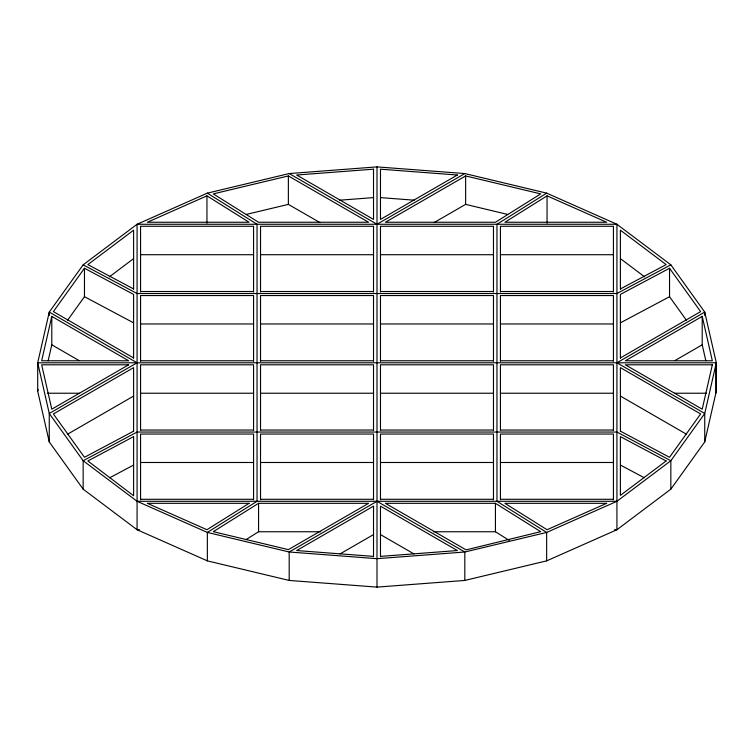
<?xml version="1.0" encoding="UTF-8"?>
<svg xmlns="http://www.w3.org/2000/svg" width="754" height="754" viewBox="0 0 754 754"><rect width="100%" height="100%" fill="white"/><g stroke="black" fill="none" stroke-linecap="round" stroke-linejoin="round"><path stroke-width="1.13" d="M51.79 316.388L41.668 360.77L128.67 360.77L51.79 316.388L51.79 344.823L48.162 360.751M37.7 391.213L37.7 362.787L49.264 312.081L83.157 264.833L137.077 224.268L207.35 193.137L289.187 173.561L377 166.888L464.813 173.561L546.65 193.137L616.923 224.268L670.843 264.833L704.736 312.081L716.3 362.787L716.3 391.213L704.736 441.919L670.843 489.167L616.923 529.732L546.65 560.863L464.813 580.439L377 587.112L289.187 580.439L207.35 560.863L137.077 529.732L83.157 489.167L49.264 441.919L37.7 391.213L38.105 389.432M133.599 358.131L133.599 294.409L84.467 268.264L53.374 311.609L133.599 357.933M67.568 320.252L84.467 296.699L84.467 268.264M109.33 276.878L133.599 258.622M49.264 315.492L49.264 312.081L137.077 362.787L49.264 413.484L83.157 460.732L137.077 501.297L207.35 532.428L289.187 552.003L377 558.676L464.813 552.003L546.65 532.428L616.923 501.297L670.843 460.732L704.736 413.484L716.3 362.787L37.7 362.787L49.264 413.484L49.264 441.919M546.65 193.137L496.961 224.268L496.961 501.297L546.65 532.428L546.65 560.863M547.055 195.852L504.907 222.251L606.659 222.251L547.055 195.852L547.055 223.146M258.565 503.314L213.288 531.674L288.367 549.628L368.593 503.314L258.565 503.314L258.565 531.749L245.766 539.76M464.813 173.561L377 224.268L289.187 173.561M465.633 175.936L385.407 222.251L495.435 222.251L540.712 193.891L465.633 175.936L465.633 204.372L434.153 222.543M67.587 434.181L133.599 396.067M620.401 357.933L700.626 311.609L669.533 268.264L620.401 294.409L620.401 358.131M702.21 316.388L625.33 360.77L712.332 360.77L702.21 316.388L702.21 344.823L705.838 360.751M340.139 553.86L373.522 534.586M674.896 360.591L702.21 344.823M133.599 431.156L84.467 457.301L53.374 413.955L133.599 367.641L133.599 431.363M109.688 477.782L133.599 465.058M620.401 288.942L666.14 264.607L620.401 230.187L620.401 289.168M670.843 264.833L616.923 293.523L137.077 293.523L83.157 264.833M620.401 322.844L669.533 296.699L669.533 268.264M206.945 195.852L147.341 222.251L249.093 222.251L206.945 195.852L206.945 223.146M288.367 175.936L213.288 193.891L258.565 222.251L368.593 222.251L288.367 175.936L288.367 204.372L319.847 222.543M246.275 214.438L288.367 204.372M339.734 200.187L373.522 197.614M380.478 556.386L457.358 550.543L380.478 506.151L380.478 556.782M140.564 254.711L253.561 254.711M260.526 254.711L373.522 254.711M380.478 254.711L493.474 254.711M500.439 254.711L613.436 254.711M140.564 291.515L253.561 291.515M260.526 291.515L373.522 291.515M380.478 291.515L493.474 291.515M500.439 291.515L613.436 291.515M140.564 323.966L253.561 323.966M260.526 323.966L373.522 323.966M380.478 323.966L493.474 323.966M500.439 323.966L613.436 323.966M140.564 360.77L253.561 360.77M260.526 360.77L373.522 360.77M380.478 360.77L493.474 360.77M500.439 360.77L613.436 360.77M47.549 393.23L79.293 393.23M140.564 393.23L253.561 393.23M260.526 393.23L373.522 393.23M380.478 393.23L493.474 393.23M500.439 393.23L613.436 393.23M674.707 393.23L706.451 393.23M140.564 430.034L253.561 430.034M260.526 430.034L373.522 430.034M380.478 430.034L493.474 430.034M500.439 430.034L613.436 430.034M140.564 462.485L253.561 462.485M260.526 462.485L373.522 462.485M380.478 462.485L493.474 462.485M500.439 462.485L613.436 462.485M140.564 499.289L253.561 499.289M260.526 499.289L373.522 499.289M380.478 499.289L493.474 499.289M500.439 499.289L613.436 499.289M137.077 501.297L616.923 501.297M495.435 503.314L385.407 503.314L466.066 549.883L540.712 531.674L495.435 503.314L495.435 531.749L509.214 540.373M139.433 529.732L137.077 529.732L137.077 224.268L616.923 224.268L616.923 529.732L614.567 529.732M258.565 531.749L320.601 531.749M433.399 531.749L495.435 531.749M380.478 197.614L414.266 200.187M373.522 556.386L296.642 550.543L373.522 506.151L373.522 556.782M465.633 204.372L507.725 214.438M620.401 431.156L669.533 457.301L700.626 413.955L620.401 367.641L620.401 431.363M620.401 465.058L644.312 477.782M133.599 288.942L87.86 264.607L133.599 230.187L133.599 289.168M84.467 296.699L133.599 322.844M620.401 396.067L686.413 434.181M51.79 344.823L79.104 360.591M380.478 534.586L413.861 553.86M207.35 193.137L257.039 224.268L257.039 501.297L207.35 532.428L207.35 560.863M620.401 258.622L644.67 276.878M669.533 296.699L686.432 320.252M715.895 364.568L715.895 393.004M704.736 315.492L704.736 312.081L616.923 362.787L704.736 413.484L704.736 441.919M670.843 489.167L670.843 460.732L616.923 432.042L137.077 432.042L83.157 460.732L83.157 489.167M613.436 291.987L613.436 226.275L500.439 226.275L500.439 291.987M613.436 361.251L613.436 295.54L500.439 295.54L500.439 361.251M613.436 430.506L613.436 364.795L500.439 364.795L500.439 430.506M613.436 499.761L613.436 434.05L500.439 434.05L500.439 499.761M493.474 291.987L493.474 226.275L380.478 226.275L380.478 291.987M493.474 361.251L493.474 295.54L380.478 295.54L380.478 361.251M493.474 430.506L493.474 364.795L380.478 364.795L380.478 430.506M493.474 499.761L493.474 434.05L380.478 434.05L380.478 499.761M464.813 580.439L464.813 552.003L377 501.297L289.187 552.003L289.187 580.439M377 166.888L377 587.112M373.522 291.987L373.522 226.275L260.526 226.275L260.526 291.987M373.522 361.251L373.522 295.54L260.526 295.54L260.526 361.251M373.522 430.506L373.522 364.795L260.526 364.795L260.526 430.506M373.522 499.761L373.522 434.05L260.526 434.05L260.526 499.761M253.561 291.987L253.561 226.275L140.564 226.275L140.564 291.987M253.561 361.251L253.561 295.54L140.564 295.54L140.564 361.251M253.561 430.506L253.561 364.795L140.564 364.795L140.564 430.506M253.561 499.761L253.561 434.05L140.564 434.05L140.564 499.761M712.332 364.795L702.21 409.177L625.33 364.795L712.332 364.795M666.14 460.967L620.401 495.378L620.401 436.632L666.14 460.967M249.093 503.314L206.945 529.723L147.341 503.314L249.093 503.314M128.67 364.795L51.79 409.177L41.668 364.795L128.67 364.795M457.358 175.022L380.478 219.414L380.478 169.179L457.358 175.022M133.599 436.632L87.86 460.967L133.599 495.755L133.599 436.632M606.659 503.314L547.055 529.723L504.907 503.314L606.659 503.314M373.522 169.179L296.642 175.022L373.522 219.414L373.522 169.179"/></g></svg>
